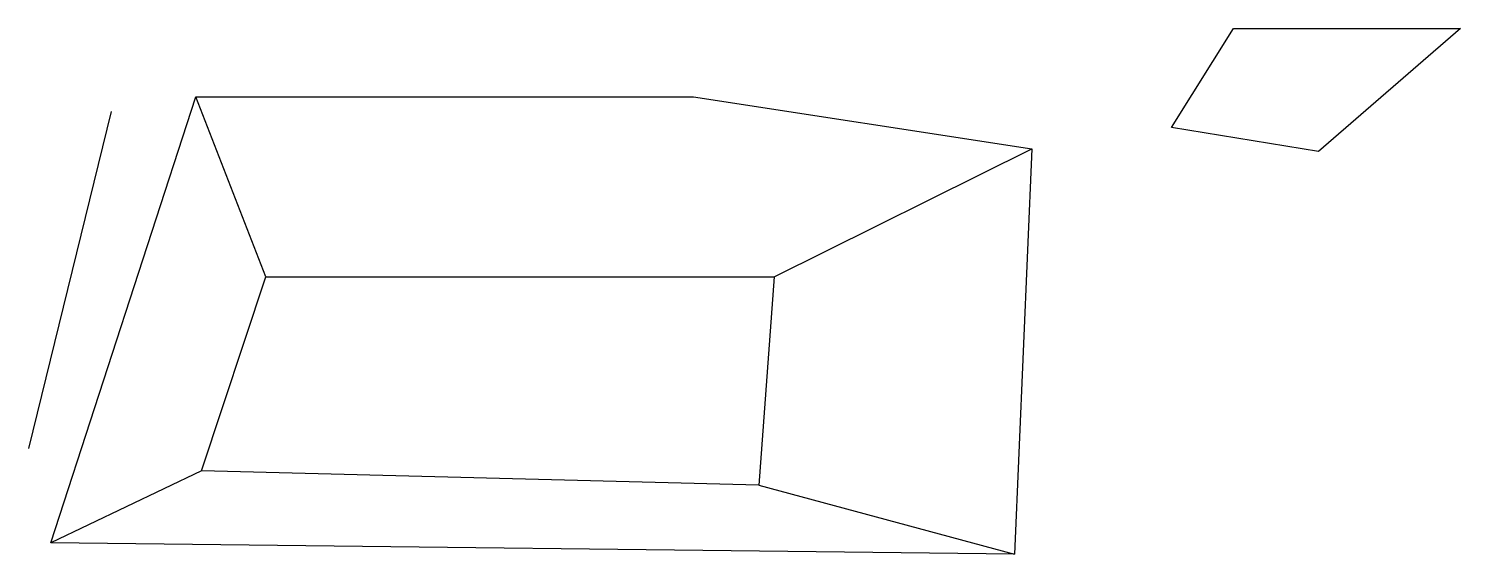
# Model space of a CAD drawing. Header units: millimetres. Extents: x 705 to 3673, y 431 to 1520.
import ezdxf

# ---------------------------------------------------------------- set-up
doc = ezdxf.new("R2010")
doc.units = ezdxf.units.MM
for name, color, linetype in [('Piramide B90 H70', 150, 'Continuous'), ('Piramide1 b14 H90', 100, 'Continuous'), ('Piramide1 H45', 10, 'Continuous'), ('Pirramide B 70 H70', 50, 'Continuous')]:
    doc.layers.add(name, color=color, linetype=linetype)

msp = doc.modelspace()

# ---------------------------------------------------------------- linework, layer by layer
msp.add_line((876.3, 1348.5), (705, 649.8))
at = {"layer": 'Piramide B90 H70'}
for p, q in [((750.8, 454.7), (1051.5, 1378.4)), ((1063.5, 604), (750.8, 454.7)), ((2748.3, 430.9), (750.8, 454.7))]:
    msp.add_line(p, q, dxfattribs=at)
msp.add_3dface([(3202.3, 1519.9), (3672.7, 1519.9), (3378.7, 1265.2), (3073.8, 1315.3)], dxfattribs=at)
at = {"layer": 'Piramide1 b14 H90'}
for p, q in [((2250.4, 1006.1), (2784.2, 1270.9)), ((2784.2, 1270.9), (2748.3, 430.9)), ((2218.6, 574.2), (2748.3, 430.9))]:
    msp.add_line(p, q, dxfattribs=at)
at = {"layer": 'Piramide1 H45'}
msp.add_3dface([(1196.9, 1006.1), (2250.4, 1006.1), (2218.6, 574.2), (1063.5, 604)], dxfattribs=at)
at = {"layer": 'Pirramide B 70 H70'}
for p, q in [((1051.5, 1378.4), (2083.1, 1378.4)), ((1196.9, 1006.1), (1051.5, 1378.4)), ((2083.1, 1378.4), (2784.2, 1270.9))]:
    msp.add_line(p, q, dxfattribs=at)

doc.saveas('drawing.dxf')
